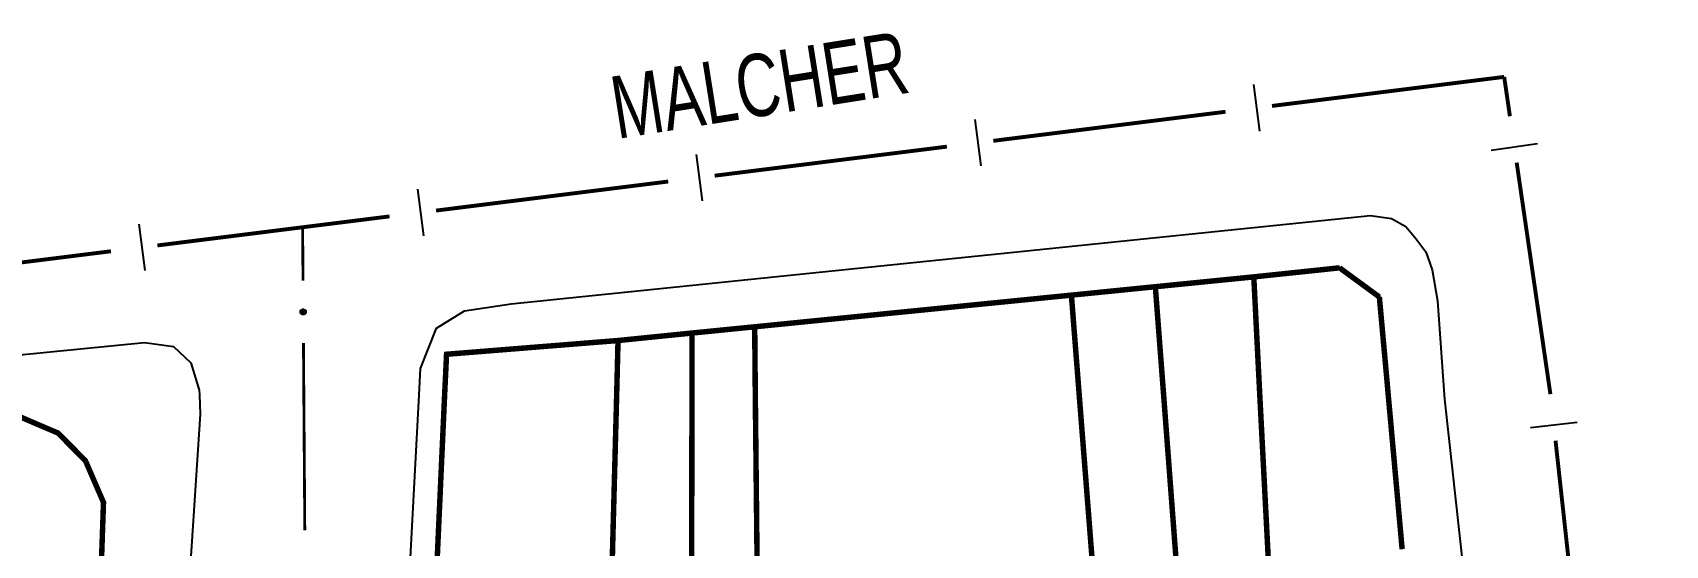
# Model space of a CAD drawing. Extents: x 202481 to 204056, y 4838981 to 4840330.
# Drawn here: x 203893.8 to 203998.5, y 4839887.9 to 4839920.8 of the extents above; entities that cross this region are included whole.
import ezdxf

# ---------------------------------------------------------------- set-up
doc = ezdxf.new("R2010")
doc.units = 0
doc.header["$LTSCALE"] = 1.5
doc.header["$MEASUREMENT"] = 0
for name, color, linetype in [('CD_MALHA_LOTES', 7, 'CONTINUOUS'), ('LM-LIM-SETORES-BAIRROS', 250, 'CONTINUOUS'), ('RU-QUADRA', 210, 'CONTINUOUS'), ('SV-EIXO-RUA-PAV', 20, 'CONTINUOUS'), ('SV-RUA-PAVIM', 7, 'CONTINUOUS'), ('SV-TXT-RUA-PAV', 7, 'CONTINUOUS')]:
    doc.layers.add(name, color=color, linetype=linetype)
doc.styles.add('ARIAL', font='ARIAL.SHX')

msp = doc.modelspace()

# ---------------------------------------------------------------- linework, layer by layer
at = {"layer": 'CD_MALHA_LOTES', "linetype": 'Continuous', "const_width": 0.35, "flags": 128}
for points in [[(203965.79, 4839904.48), (203972.1, 4839905.11)], [(203972.1, 4839905.11), (203977.6, 4839905.69)], [(203972.1, 4839905.11), (203972.49, 4839897.42)], [(203977.6, 4839905.69), (203980.15, 4839903.82)], [(203940.11, 4839901.91), (203960.41, 4839903.94)], [(203960.41, 4839903.94), (203965.79, 4839904.48)], [(203960.92, 4839897.42), (203960.41, 4839903.94)], [(203966.33, 4839897.42), (203965.79, 4839904.48)], [(203980.15, 4839903.82), (203980.73, 4839897.42)], [(203936.09, 4839901.51), (203940.11, 4839901.91)], [(203940.15, 4839897.42), (203940.11, 4839901.91)], [(203920.23, 4839897.42), (203920.36, 4839900.15), (203931.35, 4839901.03)], [(203931.26, 4839897.42), (203931.35, 4839901.03)], [(203931.35, 4839901.03), (203936.09, 4839901.51)], [(203936.09, 4839897.42), (203936.09, 4839901.51)], [(203918.82, 4839866.82), (203919.03, 4839870.94), (203920.23, 4839897.42)], [(203930.52, 4839869.68), (203931.26, 4839897.42)], [(203936.03, 4839869), (203936.09, 4839897.42)], [(203940.46, 4839868.46), (203940.15, 4839897.42)], [(203963.35, 4839866.44), (203960.92, 4839897.42)], [(203968.69, 4839866.19), (203966.33, 4839897.42)], [(203972.49, 4839897.42), (203973.02, 4839887.21)], [(203980.73, 4839897.42), (203981.61, 4839887.65)], [(203826.5, 4839746.3), (203891.39, 4839753.65), (203892.62, 4839754.46), (203893.19, 4839755.42), (203893.77, 4839757.71), (203898.37, 4839890.65), (203897.21, 4839893.33), (203895.45, 4839895.1), (203892.43, 4839896.39), (203889.88, 4839896.25)]]:
    msp.add_lwpolyline(points, dxfattribs=at)
at = {"layer": 'LM-LIM-SETORES-BAIRROS', "const_width": 0.25}
for points in [[(203988.15, 4839917.93), (203973.26613, 4839916.067092)], [(203988.229576, 4839917.383683), (203988.15, 4839917.93)], [(203988.517854, 4839915.404568), (203988.229576, 4839917.383683)], [(203970.289356, 4839915.694511), (203955.405487, 4839913.831603)], [(203952.428713, 4839913.459022), (203937.544843, 4839911.596114)], [(203991.112348, 4839897.592533), (203988.950269, 4839912.435895)], [(203934.568069, 4839911.223532), (203919.6842, 4839909.360625)], [(203916.707426, 4839908.988043), (203901.823556, 4839907.125136)], [(203898.846782, 4839906.752554), (203883.962913, 4839904.889646)], [(203993.074441, 4839879.699825), (203991.440922, 4839894.610614)]]:
    msp.add_lwpolyline(points, dxfattribs=at)
at = {"layer": 'LM-LIM-SETORES-BAIRROS'}
for points in [[(203972.087582, 4839917.431285), (203972.460163, 4839914.454512)], [(203954.226938, 4839915.195796), (203954.59952, 4839912.219022)], [(203990.290467, 4839913.641661), (203987.321794, 4839913.209245)], [(203936.366295, 4839912.960307), (203936.738876, 4839909.983533)], [(203918.505651, 4839910.724818), (203918.878233, 4839907.748044)], [(203900.645007, 4839908.489329), (203901.017589, 4839905.512555)], [(203992.8231, 4839895.768018), (203989.840942, 4839895.441314)]]:
    msp.add_lwpolyline(points, dxfattribs=at)
at = {"layer": 'RU-QUADRA', "linetype": 'Continuous', "const_width": 0.18, "flags": 128}
msp.add_lwpolyline([(203981.61, 4839887.65), (203980.73, 4839897.42), (203980.15, 4839903.82), (203977.6, 4839905.69), (203972.1, 4839905.11), (203965.79, 4839904.48), (203960.41, 4839903.94), (203940.11, 4839901.91), (203936.09, 4839901.51), (203931.35, 4839901.03), (203920.36, 4839900.15), (203920.23, 4839897.42), (203919.03, 4839870.94)], dxfattribs=at)
msp.add_lwpolyline([(203808.72, 4839888.29), (203812.45, 4839854.3), (203799.94, 4839852.95), (203801.97, 4839831.8), (203783.88, 4839829.51), (203786.94, 4839800.49), (203805.73, 4839802.37), (203809.45, 4839769.13), (203824.12, 4839770.72), (203826.5, 4839746.3), (203891.39, 4839753.65), (203892.62, 4839754.46), (203893.19, 4839755.42), (203893.77, 4839757.71), (203898.37, 4839890.65), (203897.21, 4839893.33), (203895.45, 4839895.1), (203892.43, 4839896.39), (203889.88, 4839896.25)], close=True, dxfattribs=at)
at = {"layer": 'SV-EIXO-RUA-PAV', "const_width": 0.18}
for points in [[(203911.136986, 4839907.866092), (203911.134507, 4839908.212784)], [(203911.158442, 4839904.866168), (203911.136986, 4839907.866092)], [(203911.272873, 4839888.866578), (203911.18705, 4839900.866271)]]:
    msp.add_lwpolyline(points, dxfattribs=at)
at = {"layer": 'SV-EIXO-RUA-PAV'}
msp.add_lwpolyline([(203911.063696, 4839902.721755), (203911.028383, 4839902.755594), (203911.004953, 4839902.791897), (203910.994126, 4839902.827801), (203910.992831, 4839902.862022), (203910.995449, 4839902.897182), (203911.00591, 4839902.932048), (203911.026092, 4839902.968173), (203911.059788, 4839903.003835), (203911.098555, 4839903.025393), (203911.133187, 4839903.037891), (203911.168793, 4839903.041295), (203911.202906, 4839903.038179), (203911.238764, 4839903.026115), (203911.275173, 4839903.005305), (203911.310213, 4839902.970555), (203911.332939, 4839902.934807), (203911.3425, 4839902.899804), (203911.345696, 4839902.863986), (203911.342592, 4839902.828123), (203911.332126, 4839902.793957), (203911.311108, 4839902.757336), (203911.276351, 4839902.723206), (203911.240955, 4839902.700133), (203911.206096, 4839902.690083), (203911.170762, 4839902.68773), (203911.135465, 4839902.689928), (203911.09998, 4839902.698984), (203911.063696, 4839902.721755)], close=True, dxfattribs=at)
for points in [[(203911.004953, 4839902.791897), (203910.995449, 4839902.897182)], [(203911.014937, 4839902.776231), (203911.00173, 4839902.905769)], [(203911.028383, 4839902.755594), (203911.00591, 4839902.932048)], [(203911.04521, 4839902.740969), (203911.016476, 4839902.942718)], [(203911.063696, 4839902.721755), (203911.026092, 4839902.968173)], [(203911.08363, 4839902.711224), (203911.044847, 4839902.982493)], [(203911.09998, 4839902.698984), (203911.059788, 4839903.003835)], [(203911.11783, 4839902.699187), (203911.078764, 4839903.010027)], [(203911.135465, 4839902.689928), (203911.098555, 4839903.025393)], [(203911.151991, 4839902.692609), (203911.114123, 4839903.026654)], [(203911.170762, 4839902.68773), (203911.133187, 4839903.037891)], [(203911.188842, 4839902.691508), (203911.153615, 4839903.037853)], [(203911.206096, 4839902.690083), (203911.168793, 4839903.041295)], [(203911.22427, 4839902.698584), (203911.186373, 4839903.036723)], [(203911.240955, 4839902.700133), (203911.202906, 4839903.038179)], [(203911.259639, 4839902.713847), (203911.221918, 4839903.027425)], [(203911.276351, 4839902.723206), (203911.238764, 4839903.026115)], [(203911.292172, 4839902.7441), (203911.257502, 4839903.01267)], [(203911.311108, 4839902.757336), (203911.275173, 4839903.005305)], [(203911.319198, 4839902.781136), (203911.293213, 4839902.980176)], [(203911.332126, 4839902.793957), (203911.310213, 4839902.970555)], [(203911.336693, 4839902.815375), (203911.322111, 4839902.946268)], [(203911.342592, 4839902.828123), (203911.332939, 4839902.934807)]]:
    msp.add_lwpolyline(points, dxfattribs=at)
at = {"layer": 'SV-RUA-PAVIM', "linetype": 'Continuous'}
for points in [[(203918.6, 4839897.54, 11.77), (203918.69, 4839899.24, 11.77), (203919.71, 4839901.83, 11.77), (203921.5, 4839902.94, 11.77), (203924.49, 4839903.39, 11.77), (203979.59, 4839909.04, 12.3), (203980.93, 4839908.86, 12.36), (203981.85, 4839908.35, 12.36), (203982.48, 4839907.56, 12.32), (203983.12, 4839906.71, 12.32), (203983.54, 4839905.57, 12.31), (203983.88, 4839903.57, 12.24), (203984.31, 4839897.54, 12.22)], [(203868.51, 4839897.54, 11.76), (203878.53, 4839898.68, 11.76), (203901, 4839900.91, 11.76), (203902.86, 4839900.65, 11.95), (203903.96, 4839899.59, 11.93), (203904.51, 4839897.85, 11.93), (203904.52, 4839897.54, 11.93)], [(203904.52, 4839897.54, 11.93), (203904.56, 4839896.3, 11.93), (203903.93, 4839886.54, 11.93), (203901.68, 4839847.84, 11.98), (203900.8, 4839834.28, 11.54), (203900.64, 4839831.8, 11.54), (203896.46, 4839754.32, 12.06), (203896.46, 4839754.33, 12.06), (203895.95, 4839752.17, 12.06), (203894.87, 4839750.89, 12.06), (203894.91, 4839750.91, 12.06), (203893.63, 4839750.05, 12.02), (203864.57, 4839746.52, 12.1), (203820.62, 4839741.25, 12.1), (203817.87, 4839741.95, 12.1), (203816.49, 4839743.77, 12.12)], [(203984.31, 4839897.54, 12.22), (203984.33, 4839897.27, 12.22), (203991.27, 4839834.15, 11.85), (203991.53, 4839831.8, 11.85), (203998.41, 4839768.6, 12.04), (203998.48, 4839766.6, 12.05), (203997.8, 4839765.26, 12.05), (203996.95, 4839763.65, 12.02), (203995.6, 4839762.62, 12.02), (203971.73, 4839759.39, 11.89), (203915.48, 4839753.14, 11.89), (203913.79, 4839753.58, 11.89), (203912.52, 4839754.59, 11.89), (203910.85, 4839758.03, 11.89), (203915.03, 4839831.8, 11.54), (203915.17, 4839834.26, 11.54), (203917.21, 4839871.49, 11.54), (203918.6, 4839897.54, 11.77)]]:
    msp.add_polyline3d(points, dxfattribs=at)

# ---------------------------------------------------------------- texts
at = {"layer": 'SV-TXT-RUA-PAV', "style": 'ARIAL', "width": 0.7}
msp.add_text('MALCHER', height=4, rotation=9, dxfattribs=at).set_placement((203931.288123, 4839913.945695))

doc.saveas('drawing.dxf')
